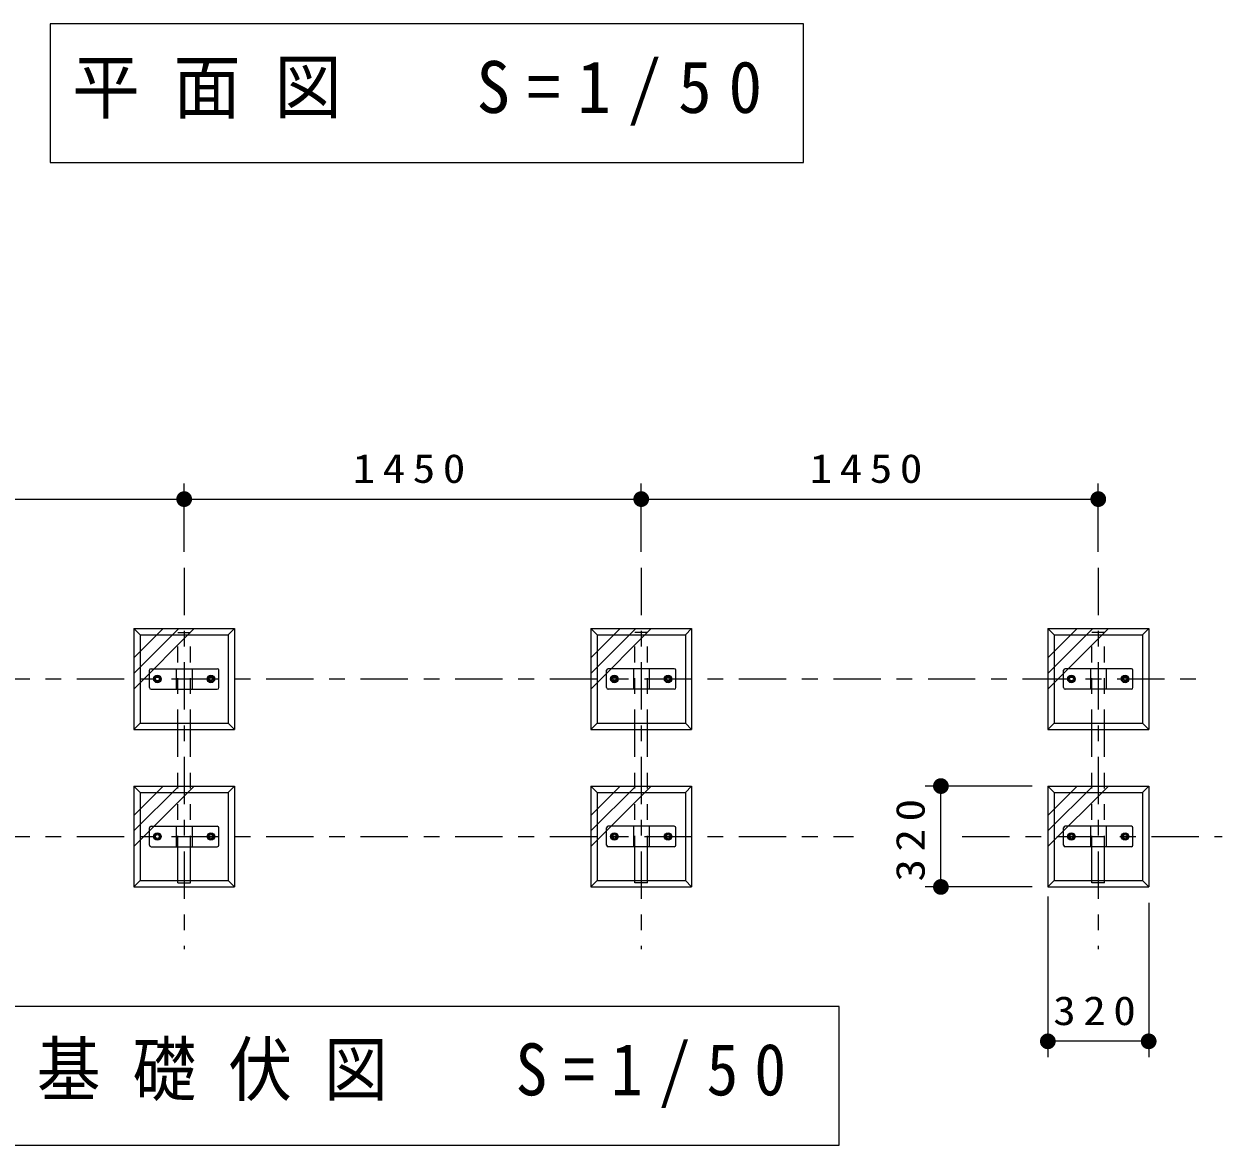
# Model space of a CAD drawing. Units: millimetres on the paper, scale 1:50. Extents: x -385 to 0, y -12 to 267.
# Drawn here: x -318.3 to -242.3, y 131.3 to 202.5 of the extents above; entities that cross this region are included whole.
import ezdxf

# ---------------------------------------------------------------- set-up
doc = ezdxf.new("R2010")
doc.units = ezdxf.units.MM
doc.linetypes.add('USER2', pattern=[6, 3, -1, 1, -1])
doc.linetypes.add('USER3', pattern=[8, 3, -1, 1, -1, 1, -1])
doc.layers.add('LY_1', color=7, linetype='Continuous', lineweight=25)
doc.styles.add('ＭＳ ゴシック', font='')
doc.styles.get('ＭＳ ゴシック').set_extended_font_data('MS Gothic')

# ---------------------------------------------------------------- blocks, each defined once
blk = doc.blocks.new('filled_dot')
at = {"color": 0, "linetype": 'Continuous', "lineweight": -2, "const_width": 1.25}
blk.add_lwpolyline([(-0.625, 0, 1), (0.625, 0, 1)], format="xyb", close=True, dxfattribs=at)

msp = doc.modelspace()

# ---------------------------------------------------------------- linework, layer by layer
at = {"layer": 'LY_1', "lineweight": 13}
for p, q in [((-316.625, 202.489), (-316.625, 193.689)), ((-268.825, 202.489), (-316.625, 202.489)), ((-268.825, 193.689), (-268.825, 202.489)), ((-316.625, 193.689), (-268.825, 193.689)), ((-308.125, 168.98), (-308.125, 173.336)), ((-279.125, 168.98), (-279.125, 173.336)), ((-250.125, 168.98), (-250.125, 173.336)), ((-337.125, 172.336), (-308.125, 172.336)), ((-308.125, 172.336), (-279.125, 172.336)), ((-279.125, 172.336), (-250.125, 172.336)), ((-310.925, 163.725), (-311.325, 164.125)), ((-311.325, 160.285), (-307.484, 164.125)), ((-311.325, 162.265), (-309.464, 164.125)), ((-311.325, 161.275), (-308.474, 164.125)), ((-310.925, 163.725), (-310.925, 158.125)), ((-310.925, 163.725), (-305.325, 163.725)), ((-305.325, 163.725), (-304.925, 164.125)), ((-305.325, 163.725), (-305.325, 158.125)), ((-281.925, 163.725), (-282.325, 164.125)), ((-282.325, 160.285), (-278.484, 164.125)), ((-282.325, 162.265), (-280.464, 164.125)), ((-282.325, 161.275), (-279.474, 164.125)), ((-281.925, 163.725), (-281.925, 158.125)), ((-281.925, 163.725), (-276.325, 163.725)), ((-276.325, 163.725), (-275.925, 164.125)), ((-276.325, 163.725), (-276.325, 158.125)), ((-252.925, 163.725), (-253.325, 164.125)), ((-253.325, 160.285), (-249.484, 164.125)), ((-253.325, 162.265), (-251.464, 164.125)), ((-253.325, 161.275), (-250.474, 164.125)), ((-252.925, 163.725), (-252.925, 158.125)), ((-252.925, 163.725), (-247.325, 163.725)), ((-247.325, 163.725), (-246.925, 164.125)), ((-247.325, 163.725), (-247.325, 158.125)), ((-310.925, 158.125), (-311.325, 157.725)), ((-310.925, 158.125), (-305.325, 158.125)), ((-304.925, 157.725), (-305.325, 158.125)), ((-281.925, 158.125), (-282.325, 157.725)), ((-281.925, 158.125), (-276.325, 158.125)), ((-275.925, 157.725), (-276.325, 158.125)), ((-252.925, 158.125), (-253.325, 157.725)), ((-252.925, 158.125), (-247.325, 158.125)), ((-246.925, 157.725), (-247.325, 158.125)), ((-310.925, 153.725), (-311.325, 154.125)), ((-311.325, 150.285), (-307.484, 154.125)), ((-311.325, 152.265), (-309.464, 154.125)), ((-311.325, 151.275), (-308.474, 154.125)), ((-310.925, 153.725), (-310.925, 148.125)), ((-310.925, 153.725), (-305.325, 153.725)), ((-305.325, 153.725), (-304.925, 154.125)), ((-305.325, 153.725), (-305.325, 148.125)), ((-281.925, 153.725), (-282.325, 154.125)), ((-282.325, 150.285), (-278.484, 154.125)), ((-282.325, 152.265), (-280.464, 154.125)), ((-282.325, 151.275), (-279.474, 154.125)), ((-281.925, 153.725), (-281.925, 148.125)), ((-281.925, 153.725), (-276.325, 153.725)), ((-276.325, 153.725), (-275.925, 154.125)), ((-276.325, 153.725), (-276.325, 148.125)), ((-254.325, 154.125), (-261.109, 154.125)), ((-260.109, 147.725), (-260.109, 154.125)), ((-252.925, 153.725), (-253.325, 154.125)), ((-253.325, 150.285), (-249.484, 154.125)), ((-253.325, 152.265), (-251.464, 154.125)), ((-253.325, 151.275), (-250.474, 154.125)), ((-252.925, 153.725), (-252.925, 148.125)), ((-252.925, 153.725), (-247.325, 153.725)), ((-247.325, 153.725), (-246.925, 154.125)), ((-247.325, 153.725), (-247.325, 148.125)), ((-310.925, 148.125), (-311.325, 147.725)), ((-310.925, 148.125), (-305.325, 148.125)), ((-304.925, 147.725), (-305.325, 148.125)), ((-281.925, 148.125), (-282.325, 147.725)), ((-281.925, 148.125), (-276.325, 148.125)), ((-275.925, 147.725), (-276.325, 148.125)), ((-254.325, 147.725), (-261.109, 147.725)), ((-252.925, 148.125), (-253.325, 147.725)), ((-252.925, 148.125), (-247.325, 148.125)), ((-246.925, 147.725), (-247.325, 148.125)), ((-253.325, 147.125), (-253.325, 136.928)), ((-246.925, 146.725), (-246.925, 136.928)), ((-266.575, 140.146), (-318.875, 140.146)), ((-266.575, 131.346), (-266.575, 140.146)), ((-246.925, 137.928), (-253.325, 137.928)), ((-318.875, 131.346), (-266.575, 131.346))]:
    msp.add_line(p, q, dxfattribs=at)
at = {"layer": 'LY_1', "linetype": 'USER2', "lineweight": 13}
for p, q in [((-308.125, 167.98), (-308.125, 143.776)), ((-279.125, 167.98), (-279.125, 143.776)), ((-250.125, 167.98), (-250.125, 143.776)), ((-344.927, 160.925), (-243.071, 160.925)), ((-344.927, 150.925), (-265.665, 150.925)), ((-258.751, 150.925), (-242.271, 150.925))]:
    msp.add_line(p, q, dxfattribs=at)
at = {"layer": 'LY_1'}
for p, q in [((-311.325, 164.125), (-304.925, 164.125)), ((-311.325, 164.125), (-311.325, 157.725)), ((-304.925, 164.125), (-304.925, 157.725)), ((-282.325, 164.125), (-275.925, 164.125)), ((-282.325, 164.125), (-282.325, 157.725)), ((-275.925, 164.125), (-275.925, 157.725)), ((-253.325, 164.125), (-246.925, 164.125)), ((-253.325, 164.125), (-253.325, 157.725)), ((-246.925, 164.125), (-246.925, 157.725)), ((-310.325, 160.375), (-310.325, 161.475)), ((-310.225, 161.575), (-306.025, 161.575)), ((-308.625, 161.575), (-308.625, 160.275)), ((-307.625, 161.575), (-307.625, 160.275)), ((-305.925, 160.375), (-305.925, 161.475)), ((-281.325, 160.375), (-281.325, 161.475)), ((-277.025, 161.575), (-281.225, 161.575)), ((-279.625, 161.575), (-279.625, 160.275)), ((-278.625, 161.575), (-278.625, 160.275)), ((-276.925, 160.375), (-276.925, 161.475)), ((-252.325, 160.375), (-252.325, 161.475)), ((-248.025, 161.575), (-252.225, 161.575)), ((-250.625, 161.575), (-250.625, 160.275)), ((-249.625, 161.575), (-249.625, 160.275)), ((-247.925, 160.375), (-247.925, 161.475)), ((-309.934, 161.115), (-310.044, 160.925)), ((-310.044, 160.925), (-309.934, 160.735)), ((-309.715, 161.115), (-309.934, 161.115)), ((-309.934, 160.735), (-309.715, 160.735)), ((-309.605, 160.925), (-309.715, 161.115)), ((-309.715, 160.735), (-309.605, 160.925)), ((-306.534, 161.115), (-306.644, 160.925)), ((-306.644, 160.925), (-306.534, 160.735)), ((-306.315, 161.115), (-306.534, 161.115)), ((-306.534, 160.735), (-306.315, 160.735)), ((-306.205, 160.925), (-306.315, 161.115)), ((-306.315, 160.735), (-306.205, 160.925)), ((-281.044, 160.925), (-280.934, 161.115)), ((-280.934, 160.735), (-281.044, 160.925)), ((-280.934, 161.115), (-280.715, 161.115)), ((-280.715, 160.735), (-280.934, 160.735)), ((-280.715, 161.115), (-280.605, 160.925)), ((-280.605, 160.925), (-280.715, 160.735)), ((-277.644, 160.925), (-277.534, 161.115)), ((-277.534, 160.735), (-277.644, 160.925)), ((-277.534, 161.115), (-277.315, 161.115)), ((-277.315, 160.735), (-277.534, 160.735)), ((-277.315, 161.115), (-277.205, 160.925)), ((-277.205, 160.925), (-277.315, 160.735)), ((-252.044, 160.925), (-251.934, 161.115)), ((-251.934, 160.735), (-252.044, 160.925)), ((-251.934, 161.115), (-251.715, 161.115)), ((-251.715, 160.735), (-251.934, 160.735)), ((-251.715, 161.115), (-251.605, 160.925)), ((-251.605, 160.925), (-251.715, 160.735)), ((-248.644, 160.925), (-248.534, 161.115)), ((-248.534, 160.735), (-248.644, 160.925)), ((-248.534, 161.115), (-248.315, 161.115)), ((-248.315, 160.735), (-248.534, 160.735)), ((-248.315, 161.115), (-248.205, 160.925)), ((-248.205, 160.925), (-248.315, 160.735)), ((-310.225, 160.275), (-306.025, 160.275)), ((-277.025, 160.275), (-281.225, 160.275)), ((-248.025, 160.275), (-252.225, 160.275)), ((-311.325, 157.725), (-304.925, 157.725)), ((-282.325, 157.725), (-275.925, 157.725)), ((-253.325, 157.725), (-246.925, 157.725)), ((-311.325, 154.125), (-304.925, 154.125)), ((-311.325, 154.125), (-311.325, 147.725)), ((-304.925, 154.125), (-304.925, 147.725)), ((-282.325, 154.125), (-275.925, 154.125)), ((-282.325, 154.125), (-282.325, 147.725)), ((-275.925, 154.125), (-275.925, 147.725)), ((-253.325, 154.125), (-246.925, 154.125)), ((-253.325, 154.125), (-253.325, 147.725)), ((-246.925, 154.125), (-246.925, 147.725)), ((-310.325, 150.375), (-310.325, 151.475)), ((-310.225, 151.575), (-306.025, 151.575)), ((-308.625, 151.575), (-308.625, 150.275)), ((-307.625, 151.575), (-307.625, 150.275)), ((-305.925, 150.375), (-305.925, 151.475)), ((-281.325, 150.375), (-281.325, 151.475)), ((-277.025, 151.575), (-281.225, 151.575)), ((-279.625, 151.575), (-279.625, 150.275)), ((-278.625, 151.575), (-278.625, 150.275)), ((-276.925, 150.375), (-276.925, 151.475)), ((-252.325, 150.375), (-252.325, 151.475)), ((-248.025, 151.575), (-252.225, 151.575)), ((-250.625, 151.575), (-250.625, 150.275)), ((-249.625, 151.575), (-249.625, 150.275)), ((-247.925, 150.375), (-247.925, 151.475)), ((-309.934, 151.115), (-310.044, 150.925)), ((-310.044, 150.925), (-309.934, 150.735)), ((-309.715, 151.115), (-309.934, 151.115)), ((-309.934, 150.735), (-309.715, 150.735)), ((-309.605, 150.925), (-309.715, 151.115)), ((-309.715, 150.735), (-309.605, 150.925)), ((-306.534, 151.115), (-306.644, 150.925)), ((-306.644, 150.925), (-306.534, 150.735)), ((-306.315, 151.115), (-306.534, 151.115)), ((-306.534, 150.735), (-306.315, 150.735)), ((-306.205, 150.925), (-306.315, 151.115)), ((-306.315, 150.735), (-306.205, 150.925)), ((-281.044, 150.925), (-280.934, 151.115)), ((-280.934, 150.735), (-281.044, 150.925)), ((-280.934, 151.115), (-280.715, 151.115)), ((-280.715, 150.735), (-280.934, 150.735)), ((-280.715, 151.115), (-280.605, 150.925)), ((-280.605, 150.925), (-280.715, 150.735)), ((-277.644, 150.925), (-277.534, 151.115)), ((-277.534, 150.735), (-277.644, 150.925)), ((-277.534, 151.115), (-277.315, 151.115)), ((-277.315, 150.735), (-277.534, 150.735)), ((-277.315, 151.115), (-277.205, 150.925)), ((-277.205, 150.925), (-277.315, 150.735)), ((-252.044, 150.925), (-251.934, 151.115)), ((-251.934, 150.735), (-252.044, 150.925)), ((-251.934, 151.115), (-251.715, 151.115)), ((-251.715, 150.735), (-251.934, 150.735)), ((-251.715, 151.115), (-251.605, 150.925)), ((-251.605, 150.925), (-251.715, 150.735)), ((-248.644, 150.925), (-248.534, 151.115)), ((-248.534, 150.735), (-248.644, 150.925)), ((-248.534, 151.115), (-248.315, 151.115)), ((-248.315, 150.735), (-248.534, 150.735)), ((-248.315, 151.115), (-248.205, 150.925)), ((-248.205, 150.925), (-248.315, 150.735)), ((-310.225, 150.275), (-306.025, 150.275)), ((-277.025, 150.275), (-281.225, 150.275)), ((-248.025, 150.275), (-252.225, 150.275)), ((-311.325, 147.725), (-304.925, 147.725)), ((-282.325, 147.725), (-275.925, 147.725)), ((-253.325, 147.725), (-246.925, 147.725))]:
    msp.add_line(p, q, dxfattribs=at)
at = {"layer": 'LY_1', "linetype": 'USER3', "lineweight": 13}
for p, q in [((-308.525, 163.875), (-307.725, 163.875)), ((-308.525, 147.975), (-308.525, 163.875)), ((-307.725, 147.975), (-307.725, 163.875)), ((-278.725, 163.875), (-279.525, 163.875)), ((-279.525, 147.975), (-279.525, 163.875)), ((-278.725, 147.975), (-278.725, 163.875)), ((-249.725, 163.875), (-250.525, 163.875)), ((-250.525, 147.975), (-250.525, 163.875)), ((-249.725, 147.975), (-249.725, 163.875)), ((-308.525, 147.975), (-307.725, 147.975)), ((-278.725, 147.975), (-279.525, 147.975)), ((-249.725, 147.975), (-250.525, 147.975))]:
    msp.add_line(p, q, dxfattribs=at)
at = {"layer": 'LY_1'}
for centre, radius in [((-309.825, 160.925), 0.24), ((-306.425, 160.925), 0.24), ((-280.825, 160.925), 0.24), ((-277.425, 160.925), 0.24), ((-251.825, 160.925), 0.24), ((-248.425, 160.925), 0.24), ((-309.825, 160.925), 0.19), ((-309.825, 160.925), 0.12), ((-306.425, 160.925), 0.19), ((-306.425, 160.925), 0.12), ((-280.825, 160.925), 0.19), ((-280.825, 160.925), 0.12), ((-277.425, 160.925), 0.19), ((-277.425, 160.925), 0.12), ((-251.825, 160.925), 0.19), ((-251.825, 160.925), 0.12), ((-248.425, 160.925), 0.19), ((-248.425, 160.925), 0.12), ((-309.825, 150.925), 0.24), ((-309.825, 150.925), 0.19), ((-309.825, 150.925), 0.12), ((-306.425, 150.925), 0.24), ((-306.425, 150.925), 0.19), ((-306.425, 150.925), 0.12), ((-280.825, 150.925), 0.24), ((-280.825, 150.925), 0.19), ((-280.825, 150.925), 0.12), ((-277.425, 150.925), 0.24), ((-277.425, 150.925), 0.19), ((-277.425, 150.925), 0.12), ((-251.825, 150.925), 0.24), ((-251.825, 150.925), 0.19), ((-251.825, 150.925), 0.12), ((-248.425, 150.925), 0.24), ((-248.425, 150.925), 0.19), ((-248.425, 150.925), 0.12)]:
    msp.add_circle(centre, radius, dxfattribs=at)
for centre, start, end in [((-310.225, 161.475), 90, 180), ((-306.025, 161.475), 0, 90), ((-281.225, 161.475), 90, 180), ((-277.025, 161.475), 0, 90), ((-252.225, 161.475), 90, 180), ((-248.025, 161.475), 0, 90), ((-310.225, 160.375), 180, 270), ((-306.025, 160.375), 270, 0), ((-281.225, 160.375), 180, 270), ((-277.025, 160.375), 270, 0), ((-252.225, 160.375), 180, 270), ((-248.025, 160.375), 270, 0), ((-310.225, 151.475), 90, 180), ((-306.025, 151.475), 0, 90), ((-281.225, 151.475), 90, 180), ((-277.025, 151.475), 0, 90), ((-252.225, 151.475), 90, 180), ((-248.025, 151.475), 0, 90), ((-310.225, 150.375), 180, 270), ((-306.025, 150.375), 270, 0), ((-281.225, 150.375), 180, 270), ((-277.025, 150.375), 270, 0), ((-252.225, 150.375), 180, 270), ((-248.025, 150.375), 270, 0)]:
    msp.add_arc(centre, 0.1, start, end, dxfattribs=at)

# ---------------------------------------------------------------- block references
at = {"layer": 'LY_1', "lineweight": 13, "xscale": 0.4, "yscale": 0.4}
for p, rotation in [((-308.125, 172.336), 180), ((-279.125, 172.336), 180), ((-250.125, 172.336), 180), ((-260.109, 154.125), 270), ((-260.109, 147.725), 90), ((-246.925, 137.928), 180)]:
    msp.add_blockref('filled_dot', p, dxfattribs=dict(at, rotation=rotation))
for p in [(-308.125, 172.336), (-279.125, 172.336), (-253.325, 137.928)]:
    msp.add_blockref('filled_dot', p, dxfattribs=at)

# ---------------------------------------------------------------- texts
at = {"layer": 'LY_1', "style": 'ＭＳ ゴシック'}
for s, insert, char_height, attachment_point in [('\\T1.5;\\W0.95;平面図\u3000S=1/50', (-315.225, 198.089), 3.299, 4), ('\\T1.33;\\W1.15;1450', (-293.625, 173.336), 1.833, 8), ('\\T1.33;\\W1.15;1450', (-264.625, 173.336), 1.833, 8), ('\\T1.33;\\W1.15;320', (-250.125, 138.928), 1.833, 8), ('\\T1.5;\\W0.9;基礎伏図\u3000S=1/50', (-317.475, 135.746), 3.299, 4)]:
    msp.add_mtext(s, dxfattribs=dict(at, insert=insert, char_height=char_height, attachment_point=attachment_point))
at = {"layer": 'LY_1', "insert": (-261.109, 150.925), "char_height": 1.833, "attachment_point": 8, "rotation": 90, "style": 'ＭＳ ゴシック'}
msp.add_mtext('\\T1.33;\\W1.15;320', dxfattribs=at)

doc.saveas('drawing.dxf')
